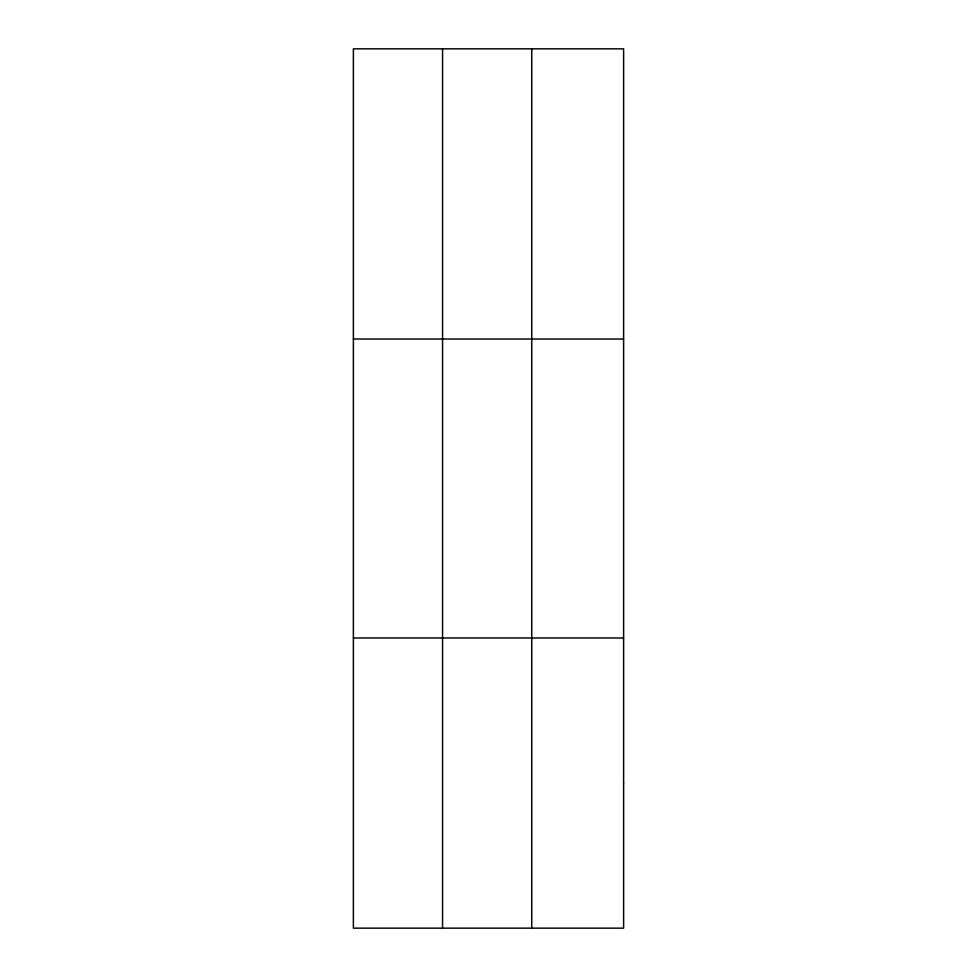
<?xml version="1.0" encoding="UTF-8"?>
<svg xmlns="http://www.w3.org/2000/svg" width="977" height="977" viewBox="0 0 977 977"><rect width="100%" height="100%" fill="white"/><g stroke="black" fill="none" stroke-linecap="round" stroke-linejoin="round"><path stroke-width="1.47" d="M442.557 48.85L442.557 928.15M531.744 48.85L531.744 928.15M353.381 339.019L623.619 339.019M353.381 637.981L623.619 637.981M623.619 783.066L623.619 928.15L353.381 928.15L353.381 48.85L623.619 48.85L623.619 783.066"/></g></svg>
